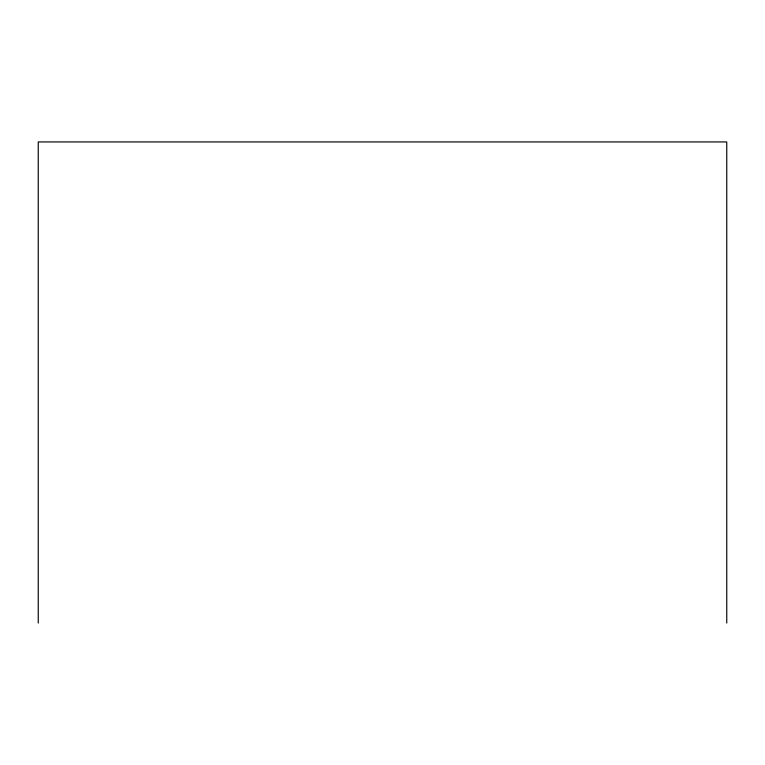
<?xml version="1.0" encoding="UTF-8"?>
<svg xmlns="http://www.w3.org/2000/svg" width="765" height="765" viewBox="0 0 765 765"><rect width="100%" height="100%" fill="white"/><g stroke="black" fill="none" stroke-linecap="round" stroke-linejoin="round"><path stroke-width="1.15" d="M726.75 623.064L726.75 141.936L38.25 141.936L38.25 623.064"/></g></svg>
